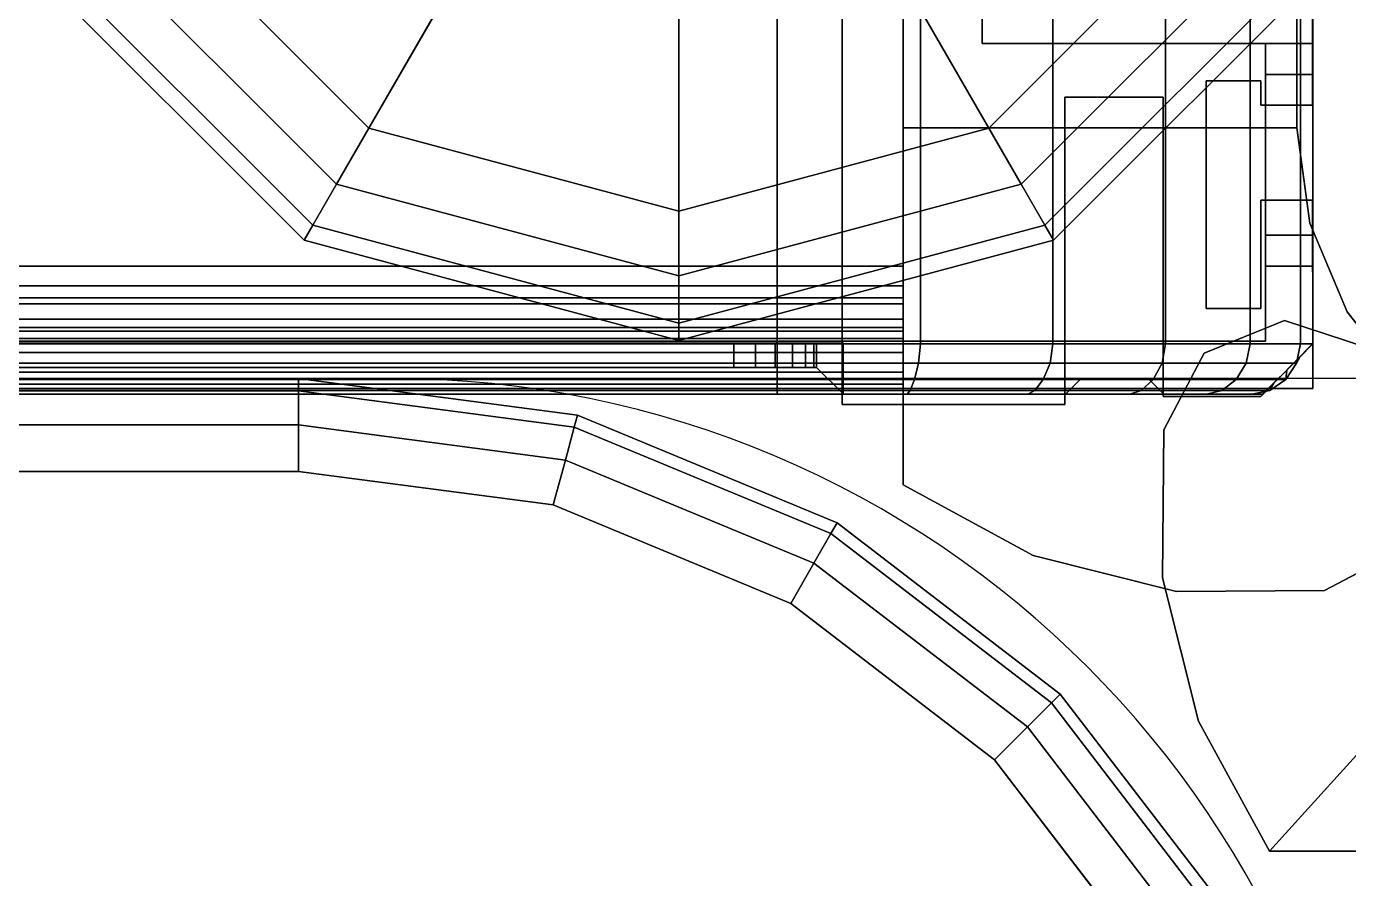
# Model space of a CAD drawing. Extents: x -170 to 1783, y -20 to 1205.
# Drawn here: x 476.528 to 478.207, y 284.001 to 285.083 of the extents above; entities that cross this region are included whole.
import ezdxf

# ---------------------------------------------------------------- set-up
doc = ezdxf.new("R2010")
doc.units = 0
doc.header["$LTSCALE"] = 96
doc.header["$MEASUREMENT"] = 0
for name, color, linetype in [('A-FURN-3-PANEL-GLIDE', 7, 'Continuous'), ('A-FURN-3-PANEL-RACE', 7, 'Continuous'), ('A-FURN-3-PANEL-SIDE1', 7, 'Continuous'), ('A-FURN-3-PANEL-SIDE2', 7, 'Continuous'), ('A-FURN-3-PANEL-TOPCAP', 7, 'Continuous'), ('A-FURN-3-PANEL-TRIM', 7, 'Continuous'), ('A-FURN-3-WKSF-TOP', 7, 'Continuous'), ('A-FURN-3-WKSF-TRIM', 7, 'Continuous'), ('A-FURN-P-PNLS', 7, 'Continuous'), ('A-FURN-P-WKSF', 7, 'Continuous'), ('MAIN_PANEL', 7, 'Continuous'), ('MAIN_WKSURF', 7, 'Continuous')]:
    doc.layers.add(name, color=color, linetype=linetype)

# ---------------------------------------------------------------- blocks, each defined once
blk = doc.blocks.new('EC-EFP-444')
at = {"layer": 'A-FURN-3-PANEL-GLIDE', "color": 20, "linetype": 'Continuous'}
for points in [[(0.4201, 1.8052, 0.2464), (0.4091, 1.8242, 0.1642), (0.885, 1.9517, 0.1642), (0.885, 1.9297, 0.2464)], [(0.4091, 1.8242, 0.1642), (0.4201, 1.8052, 0.0821), (0.885, 1.9297, 0.0821), (0.885, 1.9517, 0.1642)], [(0.885, 1.9297, 0.2464), (0.885, 1.9517, 0.1642), (1.3609, 1.8242, 0.1642), (1.3499, 1.8052, 0.2464)], [(0.885, 1.9517, 0.1642), (0.885, 1.9297, 0.0821), (1.3499, 1.8052, 0.0821), (1.3609, 1.8242, 0.1642)], [(0.4502, 1.7531, 0.3065), (0.4201, 1.8052, 0.2464), (0.885, 1.9297, 0.2464), (0.885, 1.8696, 0.3065)], [(0.4201, 1.8052, 0.0821), (0.4502, 1.7531, 0.022), (0.885, 1.8696, 0.022), (0.885, 1.9297, 0.0821)], [(0.885, 1.8696, 0.3065), (0.885, 1.9297, 0.2464), (1.3499, 1.8052, 0.2464), (1.3198, 1.7531, 0.3065)], [(0.885, 1.9297, 0.0821), (0.885, 1.8696, 0.022), (1.3198, 1.7531, 0.022), (1.3499, 1.8052, 0.0821)], [(0.4912, 1.682, 0.3285), (0.4502, 1.7531, 0.3065), (0.885, 1.8696, 0.3065), (0.885, 1.7875, 0.3285)], [(0.4502, 1.7531, 0.022), (0.4912, 1.682), (0.885, 1.7875), (0.885, 1.8696, 0.022)], [(0.885, 1.7875, 0.3285), (0.885, 1.8696, 0.3065), (1.3198, 1.7531, 0.3065), (1.2787, 1.682, 0.3285)], [(0.885, 1.8696, 0.022), (0.885, 1.7875), (1.2787, 1.682), (1.3198, 1.7531, 0.022)], [(0.0798, 1.4649, 0.2464), (0.0608, 1.4759, 0.1642), (0.4091, 1.8242, 0.1642), (0.4201, 1.8052, 0.2464)], [(0.0608, 1.4759, 0.1642), (0.0798, 1.4649, 0.0821), (0.4201, 1.8052, 0.0821), (0.4091, 1.8242, 0.1642)], [(1.3499, 1.8052, 0.2464), (1.3609, 1.8242, 0.1642), (1.7092, 1.4759, 0.1642), (1.6902, 1.4649, 0.2464)], [(1.3609, 1.8242, 0.1642), (1.3499, 1.8052, 0.0821), (1.6902, 1.4649, 0.0821), (1.7092, 1.4759, 0.1642)], [(0.1319, 1.4348, 0.3065), (0.0798, 1.4649, 0.2464), (0.4201, 1.8052, 0.2464), (0.4502, 1.7531, 0.3065)], [(0.0798, 1.4649, 0.0821), (0.1319, 1.4348, 0.022), (0.4502, 1.7531, 0.022), (0.4201, 1.8052, 0.0821)], [(1.3198, 1.7531, 0.3065), (1.3499, 1.8052, 0.2464), (1.6902, 1.4649, 0.2464), (1.6381, 1.4348, 0.3065)], [(1.3499, 1.8052, 0.0821), (1.3198, 1.7531, 0.022), (1.6381, 1.4348, 0.022), (1.6902, 1.4649, 0.0821)], [(0.7837, 1.1754, 0.3285), (0.4912, 1.682, 0.3285), (0.885, 1.7875, 0.3285), (0.885, 1.2025, 0.3285)], [(0.885, 1.2025, 0.3285), (0.885, 1.7875, 0.3285), (1.2787, 1.682, 0.3285), (0.9862, 1.1754, 0.3285)], [(0.203, 1.3937, 0.3285), (0.1319, 1.4348, 0.3065), (0.4502, 1.7531, 0.3065), (0.4912, 1.682, 0.3285)], [(0.1319, 1.4348, 0.022), (0.203, 1.3937), (0.4912, 1.682), (0.4502, 1.7531, 0.022)], [(1.2787, 1.682, 0.3285), (1.3198, 1.7531, 0.3065), (1.6381, 1.4348, 0.3065), (1.567, 1.3937, 0.3285)], [(1.3198, 1.7531, 0.022), (1.2787, 1.682), (1.567, 1.3937), (1.6381, 1.4348, 0.022)], [(0.7096, 1.1013, 0.3285), (0.203, 1.3937, 0.3285), (0.4912, 1.682, 0.3285), (0.7837, 1.1754, 0.3285)], [(0.9862, 1.1754, 0.3285), (1.2787, 1.682, 0.3285), (1.567, 1.3937, 0.3285), (1.0604, 1.1013, 0.3285)]]:
    blk.add_3dface(points, dxfattribs=at)
at = {"layer": 'A-FURN-3-PANEL-GLIDE', "color": 20, "linetype": 'Continuous', "invisible_edges": 12}
for points in [[(0.885, 1), (0.885, 1.7875), (0.4912, 1.682)], [(0.885, 1), (1.2787, 1.682), (0.885, 1.7875)], [(0.885, 1), (0.4912, 1.682), (0.203, 1.3937)], [(0.885, 1), (1.567, 1.3937), (1.2787, 1.682)]]:
    blk.add_3dface(points, dxfattribs=at)
at = {"layer": 'A-FURN-3-PANEL-RACE', "color": 40, "linetype": 'Continuous'}
for points, invisible_edges in [([(0.08, 2.0125, 3.515), (0.08, 2.0125, 0.3963), (47.92, 2.0125, 0.3963), (47.92, 2.0125, 3.515)], 8), ([(0.08, 1.8575, 3.1951), (0.08, 1.8575, 1.4986), (0.08, 2.0125, 0.3963), (0.08, 2.0125, 3.515)], 10), ([(0.5, 1.5745, 0.3963), (47.5, 1.5745, 0.3963), (0.08, 2.0125, 0.3963), (0.08, 1.5745, 0.3963)], 3), ([(47.5, 1.5745, 0.3963), (47.92, 1.5745, 0.3963), (47.92, 2.0125, 0.3963), (0.08, 2.0125, 0.3963)], 8), ([(0.08, 1.8181, 1.4986), (0.08, 1.5745, 0.3963), (0.08, 2.0125, 0.3963), (0.08, 1.8575, 1.4986)], 5), ([(0.08, 1.5745, 3.245), (0.08, 1.8575, 3.1951), (0.08, 2.0125, 3.515), (0.08, 1.5745, 3.515)], 2), ([(0.14, 1.5745, 3.515), (0.08, 1.5745, 3.515), (0.08, 2.0125, 3.515), (0.14, 1.9525, 3.515)], 4), ([(0.14, 1.9525, 3.515), (0.08, 2.0125, 3.515), (0.6, 2.0125, 3.515), (0.6, 1.9525, 3.515)], 1), ([(0.6, 2.0125, 4.0847), (0.6, 2.0125, 3.515), (47.4, 2.0125, 3.515), (47.4, 2.0125, 4.0847)], 2), ([(0.6, 1.9525, 3.515), (0.6, 2.0125, 3.515), (0.6, 2.0125, 4.0847), (0.6, 1.9525, 4.0847)], 4), ([(0.6, 1.9493, 4.1093), (0.6, 1.9525, 4.0847), (0.6, 2.0125, 4.0847), (0.6, 2.0072, 4.1248)], 10), ([(0.6, 1.9398, 4.1322), (0.6, 1.9493, 4.1093), (0.6, 2.0072, 4.1248), (0.6, 1.9918, 4.1622)], 10), ([(0.6, 1.9247, 4.1519), (0.6, 1.9398, 4.1322), (0.6, 1.9918, 4.1622), (0.6, 1.9671, 4.1943)], 10), ([(0.6, 1.905, 4.1669), (0.6, 1.9247, 4.1519), (0.6, 1.9671, 4.1943), (0.6, 1.935, 4.2189)], 10), ([(47.86, 1.9525, 0.4563), (0.14, 1.9525, 0.4563), (0.14, 1.9525, 3.515), (47.86, 1.9525, 3.515)], 4), ([(0.14, 1.9525, 0.4563), (0.14, 1.8575, 1.4986), (0.14, 1.8575, 3.1951), (0.14, 1.9525, 3.515)], 5), ([(0.5, 1.5745, 0.4563), (0.14, 1.5745, 0.4563), (0.14, 1.9525, 0.4563), (47.5, 1.5745, 0.4563)], 12), ([(47.5, 1.5745, 0.4563), (0.14, 1.9525, 0.4563), (47.86, 1.9525, 0.4563), (47.86, 1.5745, 0.4563)], 1), ([(0.14, 1.5745, 0.4563), (0.14, 1.8181, 1.4986), (0.14, 1.8575, 1.4986), (0.14, 1.9525, 0.4563)], 5), ([(0.14, 1.8575, 3.1951), (0.14, 1.5745, 3.245), (0.14, 1.5745, 3.515), (0.14, 1.9525, 3.515)], 8), ([(47.4, 1.9525, 3.515), (0.6, 1.9525, 3.515), (0.6, 1.9525, 4.0847), (47.4, 1.9525, 4.0847)], 1), ([(0.6, 1.8821, 4.1764), (0.6, 1.905, 4.1669), (0.6, 1.935, 4.2189), (0.6, 1.8976, 4.2344)], 10), ([(0.6, 1.8575, 4.1797), (0.6, 1.8821, 4.1764), (0.6, 1.8976, 4.2344), (0.6, 1.8575, 4.2397)], 2), ([(0.08, 1.614, 1.7894), (0.08, 1.5745, 1.7894), (0.08, 1.5745, 0.3963), (0.08, 1.8181, 1.4986)], 4), ([(0.14, 1.5745, 1.7894), (0.14, 1.614, 1.7894), (0.14, 1.8181, 1.4986), (0.14, 1.5745, 0.4563)], 4), ([(0.08, 1.5745, 0.3963), (0.08, 1.5745, 1.7894), (0.14, 1.5745, 1.7894), (0.14, 1.5745, 0.4563)], 8), ([(0.5, 1.5745, 0.3963), (0.08, 1.5745, 0.3963), (0.14, 1.5745, 0.4563), (0.5, 1.5745, 0.4563)], 2), ([(2.098, 1.2625, 0.3963), (45.902, 1.2625, 0.3963), (0.5, 1.5745, 0.3963), (0.5, 1.2625, 0.3963)], 3), ([(47.5, 1.2625, 0.3963), (47.5, 1.5745, 0.3963), (0.5, 1.5745, 0.3963), (45.902, 1.2625, 0.3963)], 6), ([(2.098, 1.2625, 0.4563), (0.5, 1.2625, 0.4563), (0.5, 1.5745, 0.4563), (45.902, 1.2625, 0.4563)], 12), ([(47.5, 1.2625, 0.4563), (45.902, 1.2625, 0.4563), (0.5, 1.5745, 0.4563), (47.5, 1.5745, 0.4563)], 6)]:
    blk.add_3dface(points, dxfattribs=dict(at, invisible_edges=invisible_edges))
for points in [[(0.6, 2.0072, 4.1248), (0.6, 2.0125, 4.0847), (47.4, 2.0125, 4.0847), (47.4, 2.0072, 4.1248)], [(0.6, 1.9918, 4.1622), (0.6, 2.0072, 4.1248), (47.4, 2.0072, 4.1248), (47.4, 1.9918, 4.1622)], [(0.6, 1.9671, 4.1943), (0.6, 1.9918, 4.1622), (47.4, 1.9918, 4.1622), (47.4, 1.9671, 4.1943)], [(0.6, 1.935, 4.2189), (0.6, 1.9671, 4.1943), (47.4, 1.9671, 4.1943), (47.4, 1.935, 4.2189)], [(47.4, 1.9493, 4.1093), (47.4, 1.9525, 4.0847), (0.6, 1.9525, 4.0847), (0.6, 1.9493, 4.1093)], [(47.4, 1.9398, 4.1322), (47.4, 1.9493, 4.1093), (0.6, 1.9493, 4.1093), (0.6, 1.9398, 4.1322)], [(47.4, 1.9247, 4.1519), (47.4, 1.9398, 4.1322), (0.6, 1.9398, 4.1322), (0.6, 1.9247, 4.1519)], [(0.6, 1.8976, 4.2344), (0.6, 1.935, 4.2189), (47.4, 1.935, 4.2189), (47.4, 1.8976, 4.2344)], [(47.4, 1.905, 4.1669), (47.4, 1.9247, 4.1519), (0.6, 1.9247, 4.1519), (0.6, 1.905, 4.1669)], [(47.4, 1.8821, 4.1764), (47.4, 1.905, 4.1669), (0.6, 1.905, 4.1669), (0.6, 1.8821, 4.1764)], [(0.6, 1.8575, 4.2397), (0.6, 1.8976, 4.2344), (47.4, 1.8976, 4.2344), (47.4, 1.8575, 4.2397)], [(47.4, 1.8575, 4.1797), (47.4, 1.8821, 4.1764), (0.6, 1.8821, 4.1764), (0.6, 1.8575, 4.1797)], [(0.14, 1.8575, 1.4986), (0.08, 1.8575, 1.4986), (0.08, 1.8575, 3.1951), (0.14, 1.8575, 3.1951)], [(0.08, 1.8181, 1.4986), (0.08, 1.8575, 1.4986), (0.14, 1.8575, 1.4986), (0.14, 1.8181, 1.4986)], [(0.14, 1.8575, 3.1951), (0.08, 1.8575, 3.1951), (0.08, 1.5745, 3.245), (0.14, 1.5745, 3.245)], [(0.6, 1.8575, 4.1797), (0.6, 1.8575, 4.2397), (47.4, 1.8575, 4.2397), (47.4, 1.8575, 4.1797)], [(0.08, 1.614, 1.7894), (0.08, 1.8181, 1.4986), (0.14, 1.8181, 1.4986), (0.14, 1.614, 1.7894)], [(0.08, 1.5745, 1.7894), (0.08, 1.614, 1.7894), (0.14, 1.614, 1.7894), (0.14, 1.5745, 1.7894)], [(0.14, 1.5745, 3.245), (0.08, 1.5745, 3.245), (0.08, 1.5745, 3.515), (0.14, 1.5745, 3.515)], [(0.5, 1.2625, 0.3963), (0.5, 1.5745, 0.3963), (0.5, 1.5745, 0.4563), (0.5, 1.2625, 0.4563)]]:
    blk.add_3dface(points, dxfattribs=at)
at = {"layer": 'A-FURN-3-PANEL-SIDE1', "color": 7, "linetype": 'Continuous'}
for points in [[(47.3224, 1.955, 43.7401), (47.3228, 0.045, 43.7401), (0.6776, 0.045, 43.7401), (0.6776, 1.955, 43.7401)], [(0.6776, 0.045, 4.2397), (0.6776, 1.955, 4.2397), (0.6776, 1.955, 43.7401), (0.6776, 0.045, 43.7401)], [(47.3224, 0.045, 4.2397), (47.3224, 1.955, 4.2397), (0.6776, 1.955, 4.2397), (0.6776, 0.045, 4.2397)]]:
    blk.add_3dface(points, dxfattribs=at)
at = {"layer": 'A-FURN-3-PANEL-SIDE2', "color": 7, "linetype": 'Continuous'}
blk.add_3dface([(0.6776, 1.955, 43.7401), (0.6776, 1.955, 4.2397), (47.3224, 1.955, 4.2397), (47.3224, 1.955, 43.7401)], dxfattribs=at)
at = {"layer": 'A-FURN-3-PANEL-TOPCAP', "color": 60, "linetype": 'Continuous'}
for points in [[(0.1143, 2.0013, 43.8104), (0.1129, 1.9894, 43.635), (0.1285, 2.0047, 43.635), (0.1344, 2.0151, 43.8047)], [(0.1774, 2.0013, 43.977), (0.1143, 2.0013, 43.8104), (0.1344, 2.0151, 43.8047), (0.1955, 2.0151, 43.9663)], [(0.1344, 2.0151, 43.8047), (0.1285, 2.0047, 43.635), (0.144, 2.02, 43.635), (0.1575, 2.02, 43.8011)], [(0.1955, 2.0151, 43.9663), (0.1344, 2.0151, 43.8047), (0.1575, 2.02, 43.8011), (0.2149, 2.02, 43.9575)], [(0.2828, 2.0013, 44.1222), (0.1774, 2.0013, 43.977), (0.1955, 2.0151, 43.9663), (0.2978, 2.0151, 44.1072)], [(0.2978, 2.0151, 44.1072), (0.1955, 2.0151, 43.9663), (0.2149, 2.02, 43.9575), (0.3121, 2.02, 44.0929)], [(0.4225, 2.0013, 44.2349), (0.2828, 2.0013, 44.1222), (0.2978, 2.0151, 44.1072), (0.4331, 2.0151, 44.2168)], [(0.4331, 2.0151, 44.2168), (0.2978, 2.0151, 44.1072), (0.3121, 2.02, 44.0929), (0.4419, 2.02, 44.1974)], [(0.5856, 2.0013, 44.3065), (0.4225, 2.0013, 44.2349), (0.4331, 2.0151, 44.2168), (0.5913, 2.0151, 44.2864)], [(0.5913, 2.0151, 44.2864), (0.4331, 2.0151, 44.2168), (0.4419, 2.02, 44.1974), (0.5949, 2.02, 44.2633)], [(0.76, 2.0013, 44.3313), (0.5856, 2.0013, 44.3065), (0.5913, 2.0151, 44.2864), (0.76, 2.0151, 44.3105)], [(0.76, 2.0151, 44.3105), (0.5913, 2.0151, 44.2864), (0.5949, 2.02, 44.2633), (0.76, 2.02, 44.286)], [(0.71, 1.986, 43.635), (0.676, 2.02, 43.635), (0.676, 1.955, 43.635), (0.71, 1.955, 43.635)], [(47.24, 2.02, 44.286), (47.24, 2.0151, 44.3105), (0.76, 2.0151, 44.3105), (0.76, 2.02, 44.286)], [(47.24, 2.0151, 44.3105), (47.24, 2.0013, 44.3313), (0.76, 2.0013, 44.3313), (0.76, 2.0151, 44.3105)], [(0.1006, 1.9805, 43.8155), (0.0965, 1.9727, 43.635), (0.1129, 1.9894, 43.635), (0.1143, 2.0013, 43.8104)], [(0.1644, 1.9805, 43.9859), (0.1006, 1.9805, 43.8155), (0.1143, 2.0013, 43.8104), (0.1774, 2.0013, 43.977)], [(0.2713, 1.9805, 44.1337), (0.1644, 1.9805, 43.9859), (0.1774, 2.0013, 43.977), (0.2828, 2.0013, 44.1222)], [(0.4136, 1.9805, 44.248), (0.2713, 1.9805, 44.1337), (0.2828, 2.0013, 44.1222), (0.4225, 2.0013, 44.2349)], [(0.5806, 1.9805, 44.3203), (0.4136, 1.9805, 44.248), (0.4225, 2.0013, 44.2349), (0.5856, 2.0013, 44.3065)], [(0.76, 1.9805, 44.3451), (0.5806, 1.9805, 44.3203), (0.5856, 2.0013, 44.3065), (0.76, 2.0013, 44.3313)], [(47.24, 2.0013, 44.3313), (47.24, 1.9805, 44.3451), (0.76, 1.9805, 44.3451), (0.76, 2.0013, 44.3313)], [(0.7136, 1.955, 43.6622), (0.7136, 1.986, 43.6622), (0.71, 1.986, 43.635), (0.71, 1.955, 43.635)], [(0.724, 1.955, 43.6875), (0.724, 1.986, 43.6875), (0.7136, 1.986, 43.6622), (0.7136, 1.955, 43.6622)], [(0.7407, 1.955, 43.7093), (0.7407, 1.986, 43.7093), (0.724, 1.986, 43.6875), (0.724, 1.955, 43.6875)], [(0.7625, 1.955, 43.726), (0.7625, 1.986, 43.726), (0.7407, 1.986, 43.7093), (0.7407, 1.955, 43.7093)], [(0.7878, 1.955, 43.7365), (0.7878, 1.986, 43.7365), (0.7625, 1.986, 43.726), (0.7625, 1.955, 43.726)], [(0.815, 1.955, 43.7401), (0.815, 1.986, 43.7401), (0.7878, 1.986, 43.7365), (0.7878, 1.955, 43.7365)], [(47.185, 1.955, 43.7401), (47.185, 1.986, 43.7401), (0.815, 1.986, 43.7401), (0.815, 1.955, 43.7401)], [(0.0957, 1.956, 43.8177), (0.08, 1.956, 43.635), (0.0965, 1.9727, 43.635), (0.1006, 1.9805, 43.8155)], [(0.1595, 1.956, 43.9895), (0.0957, 1.956, 43.8177), (0.1006, 1.9805, 43.8155), (0.1644, 1.9805, 43.9859)], [(0.2668, 1.956, 44.1382), (0.1595, 1.956, 43.9895), (0.1644, 1.9805, 43.9859), (0.2713, 1.9805, 44.1337)], [(0.4099, 1.956, 44.2528), (0.2668, 1.956, 44.1382), (0.2713, 1.9805, 44.1337), (0.4136, 1.9805, 44.248)], [(0.5783, 1.956, 44.3252), (0.4099, 1.956, 44.2528), (0.4136, 1.9805, 44.248), (0.5806, 1.9805, 44.3203)], [(0.76, 1.956, 44.35), (0.5783, 1.956, 44.3252), (0.5806, 1.9805, 44.3203), (0.76, 1.9805, 44.3451)], [(47.24, 1.9805, 44.3451), (47.24, 1.956, 44.35), (0.76, 1.956, 44.35), (0.76, 1.9805, 44.3451)], [(0.0957, 0.044, 43.8177), (0.08, 0.044, 43.635), (0.08, 1.956, 43.635), (0.0957, 1.956, 43.8177)], [(0.1595, 0.044, 43.9895), (0.0957, 0.044, 43.8177), (0.0957, 1.956, 43.8177), (0.1595, 1.956, 43.9895)], [(0.2668, 0.044, 44.1382), (0.1595, 0.044, 43.9895), (0.1595, 1.956, 43.9895), (0.2668, 1.956, 44.1382)], [(0.4099, 0.044, 44.2528), (0.2668, 0.044, 44.1382), (0.2668, 1.956, 44.1382), (0.4099, 1.956, 44.2528)], [(0.5783, 0.044, 44.3252), (0.4099, 0.044, 44.2528), (0.4099, 1.956, 44.2528), (0.5783, 1.956, 44.3252)], [(0.76, 0.044, 44.35), (0.5783, 0.044, 44.3252), (0.5783, 1.956, 44.3252), (0.76, 1.956, 44.35)], [(0.76, 0.044, 44.35), (0.76, 1.956, 44.35), (47.24, 1.956, 44.35), (47.24, 0.044, 44.35)]]:
    blk.add_3dface(points, dxfattribs=at)
for points, invisible_edges in [([(0.1285, -0.0047, 43.635), (0.144, -0.02, 43.635), (0.144, 2.02, 43.635), (0.1285, 2.0047, 43.635)], 10), ([(0.144, 2.02, 43.635), (0.269, 2.02, 43.635), (0.2783, 2.02, 43.7687), (0.1575, 2.02, 43.8011)], 4), ([(0.144, -0.02, 43.635), (0.269, -0.02, 43.635), (0.269, 2.02, 43.635), (0.144, 2.02, 43.635)], 10), ([(0.1575, 2.02, 43.8011), (0.2783, 2.02, 43.7687), (0.3232, 2.02, 43.8949), (0.2149, 2.02, 43.9575)], 5), ([(0.2149, 2.02, 43.9575), (0.3232, 2.02, 43.8949), (0.4005, 2.02, 44.0044), (0.3121, 2.02, 44.0929)], 5), ([(0.269, 2.02, 43.635), (0.289, 2, 43.635), (0.2976, 2, 43.7635), (0.2783, 2.02, 43.7687)], 4), ([(0.289, 2, 43.635), (0.269, 2.02, 43.635), (0.269, -0.02, 43.635), (0.289, 0, 43.635)], 10), ([(0.2783, 2.02, 43.7687), (0.2976, 2, 43.7635), (0.3405, 2, 43.8849), (0.3232, 2.02, 43.8949)], 5), ([(0.3121, 2.02, 44.0929), (0.4005, 2.02, 44.0044), (0.5044, 2.02, 44.0891), (0.4419, 2.02, 44.1974)], 5), ([(0.3232, 2.02, 43.8949), (0.3405, 2, 43.8849), (0.4146, 2, 43.9903), (0.4005, 2.02, 44.0044)], 5), ([(0.3741, 2, 43.635), (0.394, 2.02, 43.635), (0.399, 2.02, 43.7363), (0.3798, 2, 43.7415)], 4), ([(0.394, 2.02, 43.635), (0.3741, 2, 43.635), (0.3741, 0, 43.635), (0.394, -0.02, 43.635)], 10), ([(0.3798, 2, 43.7415), (0.399, 2.02, 43.7363), (0.4315, 2.02, 43.8323), (0.4142, 2, 43.8424)], 5), ([(0.6807, 2.02, 43.671), (0.399, 2.02, 43.7363), (0.394, 2.02, 43.635), (0.676, 2.02, 43.635)], 1), ([(0.676, 2.02, 43.635), (0.394, 2.02, 43.635), (0.394, -0.02, 43.635), (0.676, -0.02, 43.635)], 10), ([(0.6946, 2.02, 43.7045), (0.4315, 2.02, 43.8323), (0.399, 2.02, 43.7363), (0.6807, 2.02, 43.671)], 5), ([(0.4005, 2.02, 44.0044), (0.4146, 2, 43.9903), (0.5144, 2, 44.0717), (0.5044, 2.02, 44.0891)], 5), ([(0.4142, 2, 43.8424), (0.4315, 2.02, 43.8323), (0.4889, 2.02, 43.9159), (0.4748, 2, 43.9301)], 5), ([(0.4315, 2.02, 43.8323), (0.6946, 2.02, 43.7045), (0.7167, 2.02, 43.7333), (0.4889, 2.02, 43.9159)], 5), ([(0.4419, 2.02, 44.1974), (0.5044, 2.02, 44.0891), (0.6273, 2.02, 44.1426), (0.5949, 2.02, 44.2633)], 5), ([(0.4748, 2, 43.9301), (0.4889, 2.02, 43.9159), (0.5669, 2.02, 43.9807), (0.5569, 2, 43.998)], 5), ([(0.7455, 2.02, 43.7554), (0.5669, 2.02, 43.9807), (0.4889, 2.02, 43.9159), (0.7167, 2.02, 43.7333)], 5), ([(0.5044, 2.02, 44.0891), (0.5144, 2, 44.0717), (0.6324, 2, 44.1232), (0.6273, 2.02, 44.1426)], 5), ([(0.5569, 2, 43.998), (0.5669, 2.02, 43.9807), (0.6596, 2.02, 44.0218), (0.6544, 2, 44.0411)], 5), ([(0.5669, 2.02, 43.9807), (0.7455, 2.02, 43.7554), (0.779, 2.02, 43.7693), (0.6596, 2.02, 44.0218)], 5), ([(0.5949, 2.02, 44.2633), (0.6273, 2.02, 44.1426), (0.76, 2.02, 44.161), (0.76, 2.02, 44.286)], 5), ([(0.6273, 2.02, 44.1426), (0.6324, 2, 44.1232), (0.76, 2, 44.141), (0.76, 2.02, 44.161)], 5), ([(0.6544, 2, 44.0411), (0.6596, 2.02, 44.0218), (0.76, 2.02, 44.036), (0.76, 2, 44.056)], 5), ([(0.815, 2.02, 43.7741), (0.76, 2.02, 44.036), (0.6596, 2.02, 44.0218), (0.779, 2.02, 43.7693)], 5), ([(0.676, 2.02, 43.635), (0.71, 1.986, 43.635), (0.7136, 1.986, 43.6622), (0.6807, 2.02, 43.671)], 4), ([(0.6807, 2.02, 43.671), (0.7136, 1.986, 43.6622), (0.724, 1.986, 43.6875), (0.6946, 2.02, 43.7045)], 5), ([(0.6946, 2.02, 43.7045), (0.724, 1.986, 43.6875), (0.7407, 1.986, 43.7093), (0.7167, 2.02, 43.7333)], 5), ([(0.7167, 2.02, 43.7333), (0.7407, 1.986, 43.7093), (0.7625, 1.986, 43.726), (0.7455, 2.02, 43.7554)], 5), ([(0.7455, 2.02, 43.7554), (0.7625, 1.986, 43.726), (0.7878, 1.986, 43.7365), (0.779, 2.02, 43.7693)], 5), ([(0.76, 2.02, 44.286), (0.76, 2.02, 44.161), (47.24, 2.02, 44.161), (47.24, 2.02, 44.286)], 5), ([(47.24, 2, 44.141), (47.24, 2.02, 44.161), (0.76, 2.02, 44.161), (0.76, 2, 44.141)], 5), ([(47.24, 2.02, 44.036), (47.24, 2, 44.056), (0.76, 2, 44.056), (0.76, 2.02, 44.036)], 5), ([(0.76, 2.02, 44.036), (0.815, 2.02, 43.7741), (47.185, 2.02, 43.7741), (47.24, 2.02, 44.036)], 5), ([(0.779, 2.02, 43.7693), (0.7878, 1.986, 43.7365), (0.815, 1.986, 43.7401), (0.815, 2.02, 43.7741)], 5), ([(47.185, 2.02, 43.7741), (0.815, 2.02, 43.7741), (0.815, 1.986, 43.7401), (47.185, 1.986, 43.7401)], 10), ([(0.1285, 2.0047, 43.635), (0.1129, 1.9894, 43.635), (0.1129, 0.0106, 43.635), (0.1285, -0.0047, 43.635)], 10), ([(0.289, 2, 43.635), (0.3741, 2, 43.635), (0.3798, 2, 43.7415), (0.2976, 2, 43.7635)], 4), ([(0.289, 0, 43.635), (0.3741, 0, 43.635), (0.3741, 2, 43.635), (0.289, 2, 43.635)], 10), ([(0.2976, 2, 43.7635), (0.3798, 2, 43.7415), (0.4142, 2, 43.8424), (0.3405, 2, 43.8849)], 5), ([(0.3405, 2, 43.8849), (0.4142, 2, 43.8424), (0.4748, 2, 43.9301), (0.4146, 2, 43.9903)], 5), ([(0.4146, 2, 43.9903), (0.4748, 2, 43.9301), (0.5569, 2, 43.998), (0.5144, 2, 44.0717)], 5), ([(0.5144, 2, 44.0717), (0.5569, 2, 43.998), (0.6544, 2, 44.0411), (0.6324, 2, 44.1232)], 5), ([(0.6324, 2, 44.1232), (0.6544, 2, 44.0411), (0.76, 2, 44.056), (0.76, 2, 44.141)], 5), ([(0.76, 2, 44.141), (0.76, 2, 44.056), (47.24, 2, 44.056), (47.24, 2, 44.141)], 5), ([(0.0965, 0.0273, 43.635), (0.1129, 0.0106, 43.635), (0.1129, 1.9894, 43.635), (0.0965, 1.9727, 43.635)], 10), ([(0.0965, 1.9727, 43.635), (0.08, 1.956, 43.635), (0.08, 0.044, 43.635), (0.0965, 0.0273, 43.635)], 8)]:
    blk.add_3dface(points, dxfattribs=dict(at, invisible_edges=invisible_edges))
at = {"layer": 'A-FURN-3-PANEL-TRIM', "color": 60, "linetype": 'Continuous'}
for points, invisible_edges in [([(-0.0735, 2.1159, 3.8013), (0.6, 2.1348, 3.8013), (0.065, 2.269, 3.8013), (-0.0322, 2.2178, 3.8013)], 3), ([(-0.0735, 2.1159, 4.013), (-0.0322, 2.2178, 4.013), (0.065, 2.269, 4.013), (0.6, 2.1348, 4.013)], 12), ([(0.065, 2.269, 3.8013), (0.6, 2.1348, 3.8013), (0.4351, 2.2249, 3.8013), (0.2529, 2.2706, 3.8013)], 1), ([(0.065, 2.269, 4.013), (0.2529, 2.2706, 4.013), (0.4351, 2.2249, 4.013), (0.6, 2.1348, 4.013)], 8), ([(0.0361, 1.9153, 3.8013), (0.6, 2.1348, 3.8013), (-0.0735, 2.1159, 3.8013), (-0.0395, 2.0114, 3.8013)], 3), ([(0.0361, 1.9153, 4.013), (-0.0395, 2.0114, 4.013), (-0.0735, 2.1159, 4.013), (0.6, 2.1348, 4.013)], 12), ([(0.1, 1.6815, 3.8013), (0.6, 2.1348, 3.8013), (0.0361, 1.9153, 3.8013), (0.0837, 1.8027, 3.8013)], 3), ([(0.1, 1.6815, 4.013), (0.0837, 1.8027, 4.013), (0.0361, 1.9153, 4.013), (0.6, 2.1348, 4.013)], 12), ([(0.1, 1.6815, 3.8013), (0.6, 1.6815, 3.8013), (0.6, 2.1348, 3.8013)], 12), ([(0.6, 2.1348, 4.013), (0.6, 1.6815, 4.013), (0.1, 1.6815, 4.013)], 12), ([(0.395, 2.0328, 43.635), (0.6776, 2.0328, 43.635), (0.6776, -0.0328, 43.635), (0.395, -0.0328, 43.635)], 8), ([(0.0802, 1.7737, 43.635), (0.08, 1.956, 43.635), (0.1457, 2.0228, 43.635), (0.1457, 1.7737, 43.635)], 4), ([(0.2155, 1.9109, 43.635), (0.1457, 1.9109, 43.635), (0.1457, 2.0228, 43.635), (0.2701, 2.0228, 43.635)], 10), ([(0.6, -0.1348, 3.5747), (0.6, 1.6815, 3.5747), (0.1, 1.6815, 3.5747), (0.1, 0.3185, 3.5747)], 10), ([(0.6, -0.1348, 4.2397), (0.1, 0.3185, 4.2397), (0.1, 1.6815, 4.2397), (0.6, 1.6815, 4.2397)], 5), ([(0.1457, 0.3473, 43.635), (0.0802, 0.3473, 43.635), (0.0802, 1.6527, 43.635), (0.1457, 1.6527, 43.635)], 8), ([(0.2701, 1.6426, 43.635), (0.395, 1.6426, 43.635), (0.395, 0.3574, 43.635), (0.2701, 0.3574, 43.635)], 10), ([(0.1457, 1.6218, 43.635), (0.2155, 1.6218, 43.635), (0.2155, 0.3782, 43.635), (0.1457, 0.3782, 43.635)], 10)]:
    blk.add_3dface(points, dxfattribs=dict(at, invisible_edges=invisible_edges))
for points in [[(-0.0322, 2.2178, 3.8013), (0.065, 2.269, 3.8013), (0.065, 2.269, 4.013), (-0.0322, 2.2178, 4.013)], [(0.065, 2.269, 3.8013), (0.2529, 2.2706, 3.8013), (0.2529, 2.2706, 4.013), (0.065, 2.269, 4.013)], [(0.2529, 2.2706, 3.8013), (0.4351, 2.2249, 3.8013), (0.4351, 2.2249, 4.013), (0.2529, 2.2706, 4.013)], [(0.4351, 2.2249, 3.8013), (0.6, 2.1348, 3.8013), (0.6, 2.1348, 4.013), (0.4351, 2.2249, 4.013)], [(0.6, 2.1348, 3.8013), (0.6, 1.6815, 3.8013), (0.6, 1.6815, 4.013), (0.6, 2.1348, 4.013)], [(0.395, 2.0328, 4.2397), (0.6776, 2.0328, 4.2397), (0.6776, 2.0328, 43.635), (0.395, 2.0328, 43.635)], [(0.395, 1.6426, 43.635), (0.395, 1.6426, 4.2397), (0.395, 2.0328, 4.2397), (0.395, 2.0328, 43.635)], [(0.6776, 2.0328, 4.2397), (0.6776, 1.955, 4.2397), (0.6776, 1.955, 43.635), (0.6776, 2.0328, 43.635)], [(0.1457, 2.0228, 4.2397), (0.1457, 2.0228, 43.635), (0.08, 1.956, 43.635), (0.0802, 1.956, 4.2397)], [(0.1457, 2.0228, 4.2397), (0.2701, 2.0228, 4.2397), (0.2701, 2.0228, 43.635), (0.1457, 2.0228, 43.635)], [(0.2701, 2.0228, 43.635), (0.2701, 2.0228, 4.2397), (0.2701, 1.6426, 4.2397), (0.2701, 1.6426, 43.635)], [(0.0361, 1.9153, 3.8013), (-0.0395, 2.0114, 3.8013), (-0.0395, 2.0114, 4.013), (0.0361, 1.9153, 4.013)], [(0.0802, 1.7737, 43.635), (0.0802, 1.7737, 4.2397), (0.0802, 1.956, 4.2397), (0.08, 1.956, 43.635)], [(0.0837, 1.8027, 3.8013), (0.0361, 1.9153, 3.8013), (0.0361, 1.9153, 4.013), (0.0837, 1.8027, 4.013)], [(0.2155, 1.9109, 4.2397), (0.1457, 1.9109, 4.2397), (0.1457, 1.9109, 43.635), (0.2155, 1.9109, 43.635)], [(0.1457, 1.9109, 43.635), (0.1457, 1.9109, 4.2397), (0.1457, 1.7737, 4.2397), (0.1457, 1.7737, 43.635)], [(0.2155, 1.6218, 43.635), (0.2155, 1.6218, 4.2397), (0.2155, 1.9109, 4.2397), (0.2155, 1.9109, 43.635)], [(0.1, 1.6815, 3.8013), (0.0837, 1.8027, 3.8013), (0.0837, 1.8027, 4.013), (0.1, 1.6815, 4.013)], [(0.1457, 1.7737, 4.2397), (0.0802, 1.7737, 4.2397), (0.0802, 1.7737, 43.635), (0.1457, 1.7737, 43.635)], [(0.1, 0.3185, 4.2397), (0.1, 0.3185, 3.5747), (0.1, 1.6815, 3.5747), (0.1, 1.6815, 4.2397)], [(0.1, 1.6815, 4.2397), (0.1, 1.6815, 4.013), (0.6, 1.6815, 4.013), (0.6, 1.6815, 4.2397)], [(0.6, 1.6815, 3.8013), (0.1, 1.6815, 3.8013), (0.1, 1.6815, 3.5747), (0.6, 1.6815, 3.5747)], [(0.6, 1.6815, 3.5747), (0.6, -0.1348, 3.5747), (0.6, -0.1348, 4.2397), (0.6, 1.6815, 4.2397)], [(0.0802, 1.6527, 4.2397), (0.1457, 1.6527, 4.2397), (0.1457, 1.6527, 43.635), (0.0802, 1.6527, 43.635)], [(0.0802, 0.3473, 43.635), (0.0802, 0.3473, 4.2397), (0.0802, 1.6527, 4.2397), (0.0802, 1.6527, 43.635)], [(0.1457, 1.6527, 43.635), (0.1457, 1.6527, 4.2397), (0.1457, 1.6218, 4.2397), (0.1457, 1.6218, 43.635)], [(0.2701, 1.6426, 4.2397), (0.395, 1.6426, 4.2397), (0.395, 1.6426, 43.635), (0.2701, 1.6426, 43.635)], [(0.1457, 1.6218, 4.2397), (0.2155, 1.6218, 4.2397), (0.2155, 1.6218, 43.635), (0.1457, 1.6218, 43.635)]]:
    blk.add_3dface(points, dxfattribs=at)
at = {"layer": 'A-FURN-P-PNLS', "color": 60, "linetype": 'Continuous'}
blk.add_line((0, 2), (48, 2), dxfattribs=at)
blk = doc.blocks.new('EC-EFN-256')
at = {"layer": 'A-FURN-3-PANEL-TRIM', "color": 60, "linetype": 'Continuous'}
for points, invisible_edges in [([(23.5649, 2.2249, 3.5747), (23.4, 2.1348, 3.5747), (23.935, 2.269, 3.5747), (23.7471, 2.2706, 3.5747)], 2), ([(23.5649, 2.2249, 4.2397), (23.7471, 2.2706, 4.2397), (23.935, 2.269, 4.2397), (23.4, 2.1348, 4.2397)], 4), ([(23.5649, 2.2249, 3.8013), (23.7471, 2.2706, 3.8013), (23.935, 2.269, 3.8013), (23.4, 2.1348, 3.8013)], 4), ([(23.5649, 2.2249, 4.013), (23.4, 2.1348, 4.013), (23.935, 2.269, 4.013), (23.7471, 2.2706, 4.013)], 2), ([(23.935, 2.269, 3.5747), (23.4, 2.1348, 3.5747), (24.0735, 2.1159, 3.5747), (24.0322, 2.2178, 3.5747)], 3), ([(23.935, 2.269, 4.2397), (24.0322, 2.2178, 4.2397), (24.0735, 2.1159, 4.2397), (23.4, 2.1348, 4.2397)], 12), ([(23.935, 2.269, 3.8013), (24.0322, 2.2178, 3.8013), (24.0735, 2.1159, 3.8013), (23.4, 2.1348, 3.8013)], 12), ([(23.935, 2.269, 4.013), (23.4, 2.1348, 4.013), (24.0735, 2.1159, 4.013), (24.0322, 2.2178, 4.013)], 3), ([(23.4, 2.1348, 3.5747), (23.4, 0.3185, 3.5747), (23.9, 0.3185, 3.5747), (23.9, 1.6815, 3.5747)], 10), ([(24.0735, 2.1159, 3.5747), (23.4, 2.1348, 3.5747), (23.9639, 1.9153, 3.5747), (24.0395, 2.0114, 3.5747)], 3), ([(23.9639, 1.9153, 3.5747), (23.4, 2.1348, 3.5747), (23.9, 1.6815, 3.5747), (23.9163, 1.8027, 3.5747)], 3), ([(23.4, 2.1348, 4.2397), (23.9, 1.6815, 4.2397), (23.9, 0.3185, 4.2397), (23.4, 0.3185, 4.2397)], 5), ([(24.0735, 2.1159, 4.2397), (24.0395, 2.0114, 4.2397), (23.9639, 1.9153, 4.2397), (23.4, 2.1348, 4.2397)], 12), ([(23.9639, 1.9153, 4.2397), (23.9163, 1.8027, 4.2397), (23.9, 1.6815, 4.2397), (23.4, 2.1348, 4.2397)], 12), ([(24.0735, 2.1159, 3.8013), (24.0395, 2.0114, 3.8013), (23.9639, 1.9153, 3.8013), (23.4, 2.1348, 3.8013)], 12), ([(23.9639, 1.9153, 3.8013), (23.9163, 1.8027, 3.8013), (23.9, 1.6815, 3.8013), (23.4, 2.1348, 3.8013)], 12), ([(24.0735, 2.1159, 4.013), (23.4, 2.1348, 4.013), (23.9639, 1.9153, 4.013), (24.0395, 2.0114, 4.013)], 3), ([(23.9639, 1.9153, 4.013), (23.4, 2.1348, 4.013), (23.9, 1.6815, 4.013), (23.9163, 1.8027, 4.013)], 3)]:
    blk.add_3dface(points, dxfattribs=dict(at, invisible_edges=invisible_edges))
for points in [[(23.5649, 2.2249, 4.013), (23.7471, 2.2706, 4.013), (23.7471, 2.2706, 4.2397), (23.5649, 2.2249, 4.2397)], [(23.5649, 2.2249, 3.5747), (23.7471, 2.2706, 3.5747), (23.7471, 2.2706, 3.8013), (23.5649, 2.2249, 3.8013)], [(23.7471, 2.2706, 4.013), (23.935, 2.269, 4.013), (23.935, 2.269, 4.2397), (23.7471, 2.2706, 4.2397)], [(23.7471, 2.2706, 3.5747), (23.935, 2.269, 3.5747), (23.935, 2.269, 3.8013), (23.7471, 2.2706, 3.8013)], [(23.935, 2.269, 4.013), (24.0322, 2.2178, 4.013), (24.0322, 2.2178, 4.2397), (23.935, 2.269, 4.2397)], [(23.935, 2.269, 3.5747), (24.0322, 2.2178, 3.5747), (24.0322, 2.2178, 3.8013), (23.935, 2.269, 3.8013)], [(23.4, 2.1348, 4.013), (23.5649, 2.2249, 4.013), (23.5649, 2.2249, 4.2397), (23.4, 2.1348, 4.2397)], [(23.4, 2.1348, 3.5747), (23.5649, 2.2249, 3.5747), (23.5649, 2.2249, 3.8013), (23.4, 2.1348, 3.8013)], [(24.0322, 2.2178, 4.013), (24.0735, 2.1159, 4.013), (24.0735, 2.1159, 4.2397), (24.0322, 2.2178, 4.2397)], [(24.0322, 2.2178, 3.5747), (24.0735, 2.1159, 3.5747), (24.0735, 2.1159, 3.8013), (24.0322, 2.2178, 3.8013)], [(23.4, 0.3185, 3.5747), (23.4, 2.1348, 3.5747), (23.4, 2.1348, 4.2397), (23.4, 0.3185, 4.2397)], [(23.4, 2.1348, 3.8013), (23.9, 1.6815, 3.8013), (23.9, 1.6815, 4.013), (23.4, 2.1348, 4.013)], [(24.0735, 2.1159, 4.013), (24.0395, 2.0114, 4.013), (24.0395, 2.0114, 4.2397), (24.0735, 2.1159, 4.2397)], [(24.0735, 2.1159, 3.5747), (24.0395, 2.0114, 3.5747), (24.0395, 2.0114, 3.8013), (24.0735, 2.1159, 3.8013)]]:
    blk.add_3dface(points, dxfattribs=at)
blk = doc.blocks.new('EC-WS-424-T')
at = {"layer": 'A-FURN-3-WKSF-TOP', "color": 60, "linetype": 'Continuous'}
for points, invisible_edges in [([(46.632, -0.118, 29), (46.632, -23.882, 29), (1.368, -23.882, 29), (1.368, -0.118, 29)], 5), ([(1.368, -0.118, 27.75), (1.368, -23.882, 27.75), (46.632, -23.882, 27.75), (46.632, -0.118, 27.75)], 5), ([(46.632, -23.882, 29), (46.632, -0.118, 29), (46.9555, -0.1606, 29), (46.9555, -23.8394, 29)], 5), ([(46.632, -23.882, 27.75), (46.9555, -23.8394, 27.75), (46.9555, -0.1606, 27.75), (46.632, -0.118, 27.75)], 10), ([(46.9555, -23.8394, 29), (46.9555, -0.1606, 29), (47.257, -0.2855, 29), (47.257, -23.7145, 29)], 5), ([(46.9555, -23.8394, 27.75), (47.257, -23.7145, 27.75), (47.257, -0.2855, 27.75), (46.9555, -0.1606, 27.75)], 10), ([(47.257, -23.7145, 29), (47.257, -0.2855, 29), (47.5159, -0.4841, 29), (47.5159, -23.5159, 29)], 5), ([(47.257, -23.7145, 27.75), (47.5159, -23.5159, 27.75), (47.5159, -0.4841, 27.75), (47.257, -0.2855, 27.75)], 10), ([(47.5159, -23.5159, 29), (47.5159, -0.4841, 29), (47.7145, -0.743, 29), (47.7145, -23.257, 29)], 5), ([(47.5159, -23.5159, 27.75), (47.7145, -23.257, 27.75), (47.7145, -0.743, 27.75), (47.5159, -0.4841, 27.75)], 10)]:
    blk.add_3dface(points, dxfattribs=dict(at, invisible_edges=invisible_edges))
at = {"layer": 'A-FURN-3-WKSF-TRIM', "color": 40, "linetype": 'Continuous'}
for points in [[(1.368, 0, 28.882), (1.368, 0, 27.868), (46.632, 0, 27.868), (46.632, 0, 28.882)], [(1.368, -0.0158, 28.941), (1.368, 0, 28.882), (46.632, 0, 28.882), (46.632, -0.0158, 28.941)], [(1.368, 0, 27.868), (1.368, -0.0158, 27.809), (46.632, -0.0158, 27.809), (46.632, 0, 27.868)], [(46.632, -0.0158, 28.941), (46.632, 0, 28.882), (46.9861, -0.0466, 28.882), (46.982, -0.0619, 28.941)], [(46.632, 0, 28.882), (46.632, 0, 27.868), (46.9861, -0.0466, 27.868), (46.9861, -0.0466, 28.882)], [(46.632, 0, 27.868), (46.632, -0.0158, 27.809), (46.982, -0.0619, 27.809), (46.9861, -0.0466, 27.868)], [(1.368, -0.059, 28.9842), (1.368, -0.0158, 28.941), (46.632, -0.0158, 28.941), (46.632, -0.059, 28.9842)], [(1.368, -0.0158, 27.809), (1.368, -0.059, 27.7658), (46.632, -0.059, 27.7658), (46.632, -0.0158, 27.809)], [(46.632, -0.059, 28.9842), (46.632, -0.0158, 28.941), (46.982, -0.0619, 28.941), (46.9708, -0.1036, 28.9842)], [(46.632, -0.0158, 27.809), (46.632, -0.059, 27.7658), (46.9708, -0.1036, 27.7658), (46.982, -0.0619, 27.809)], [(46.982, -0.0619, 28.941), (46.9861, -0.0466, 28.882), (47.316, -0.1833, 28.882), (47.3081, -0.197, 28.941)], [(46.9861, -0.0466, 27.868), (46.982, -0.0619, 27.809), (47.3081, -0.197, 27.809), (47.316, -0.1833, 27.868)], [(46.9861, -0.0466, 28.882), (46.9861, -0.0466, 27.868), (47.316, -0.1833, 27.868), (47.316, -0.1833, 28.882)], [(1.368, -0.118, 29), (1.368, -0.059, 28.9842), (46.632, -0.059, 28.9842), (46.632, -0.118, 29)], [(1.368, -0.059, 27.7658), (1.368, -0.118, 27.75), (46.632, -0.118, 27.75), (46.632, -0.059, 27.7658)], [(46.632, -0.118, 29), (46.632, -0.059, 28.9842), (46.9708, -0.1036, 28.9842), (46.9555, -0.1606, 29)], [(46.632, -0.059, 27.7658), (46.632, -0.118, 27.75), (46.9555, -0.1606, 27.75), (46.9708, -0.1036, 27.7658)], [(46.9708, -0.1036, 28.9842), (46.982, -0.0619, 28.941), (47.3081, -0.197, 28.941), (47.2865, -0.2344, 28.9842)], [(46.982, -0.0619, 27.809), (46.9708, -0.1036, 27.7658), (47.2865, -0.2344, 27.7658), (47.3081, -0.197, 27.809)], [(46.9555, -0.1606, 29), (46.9708, -0.1036, 28.9842), (47.2865, -0.2344, 28.9842), (47.257, -0.2855, 29)], [(46.9708, -0.1036, 27.7658), (46.9555, -0.1606, 27.75), (47.257, -0.2855, 27.75), (47.2865, -0.2344, 27.7658)], [(47.3081, -0.197, 28.941), (47.316, -0.1833, 28.882), (47.5993, -0.4007, 28.882), (47.5881, -0.4119, 28.941)], [(47.316, -0.1833, 27.868), (47.3081, -0.197, 27.809), (47.5881, -0.4119, 27.809), (47.5993, -0.4007, 27.868)], [(47.316, -0.1833, 28.882), (47.316, -0.1833, 27.868), (47.5993, -0.4007, 27.868), (47.5993, -0.4007, 28.882)], [(47.2865, -0.2344, 28.9842), (47.3081, -0.197, 28.941), (47.5881, -0.4119, 28.941), (47.5576, -0.4424, 28.9842)], [(47.3081, -0.197, 27.809), (47.2865, -0.2344, 27.7658), (47.5576, -0.4424, 27.7658), (47.5881, -0.4119, 27.809)], [(47.257, -0.2855, 29), (47.2865, -0.2344, 28.9842), (47.5576, -0.4424, 28.9842), (47.5159, -0.4841, 29)], [(47.2865, -0.2344, 27.7658), (47.257, -0.2855, 27.75), (47.5159, -0.4841, 27.75), (47.5576, -0.4424, 27.7658)], [(47.5881, -0.4119, 28.941), (47.5993, -0.4007, 28.882), (47.8167, -0.684, 28.882), (47.803, -0.6919, 28.941)], [(47.5993, -0.4007, 27.868), (47.5881, -0.4119, 27.809), (47.803, -0.6919, 27.809), (47.8167, -0.684, 27.868)], [(47.5993, -0.4007, 28.882), (47.5993, -0.4007, 27.868), (47.8167, -0.684, 27.868), (47.8167, -0.684, 28.882)], [(47.5576, -0.4424, 28.9842), (47.5881, -0.4119, 28.941), (47.803, -0.6919, 28.941), (47.7656, -0.7135, 28.9842)], [(47.5881, -0.4119, 27.809), (47.5576, -0.4424, 27.7658), (47.7656, -0.7135, 27.7658), (47.803, -0.6919, 27.809)], [(47.5159, -0.4841, 29), (47.5576, -0.4424, 28.9842), (47.7656, -0.7135, 28.9842), (47.7145, -0.743, 29)], [(47.5576, -0.4424, 27.7658), (47.5159, -0.4841, 27.75), (47.7145, -0.743, 27.75), (47.7656, -0.7135, 27.7658)]]:
    blk.add_3dface(points, dxfattribs=at)
at = {"layer": 'A-FURN-P-WKSF', "color": 7, "linetype": 'Continuous'}
blk.add_line((1.25, 0), (46.75, 0), dxfattribs=at)
blk.add_arc((46.75, -1.25), 1.25, 0, 90, dxfattribs=at)

msp = doc.modelspace()

# ---------------------------------------------------------------- block references
at = {"layer": 'MAIN_PANEL', "color": 47, "linetype": 'Continuous'}
for name, p, rotation in [('EC-EFP-444', (478.24146, 286.63599), 180), ('EC-EFN-256', (480.24146, 260.63599), 90)]:
    msp.add_blockref(name, p, dxfattribs=dict(at, rotation=rotation))
at = {"layer": 'MAIN_WKSURF', "color": 47, "linetype": 'Continuous'}
msp.add_blockref('EC-WS-424-T', (430.24146, 284.63599), dxfattribs=at)

doc.saveas('drawing.dxf')
